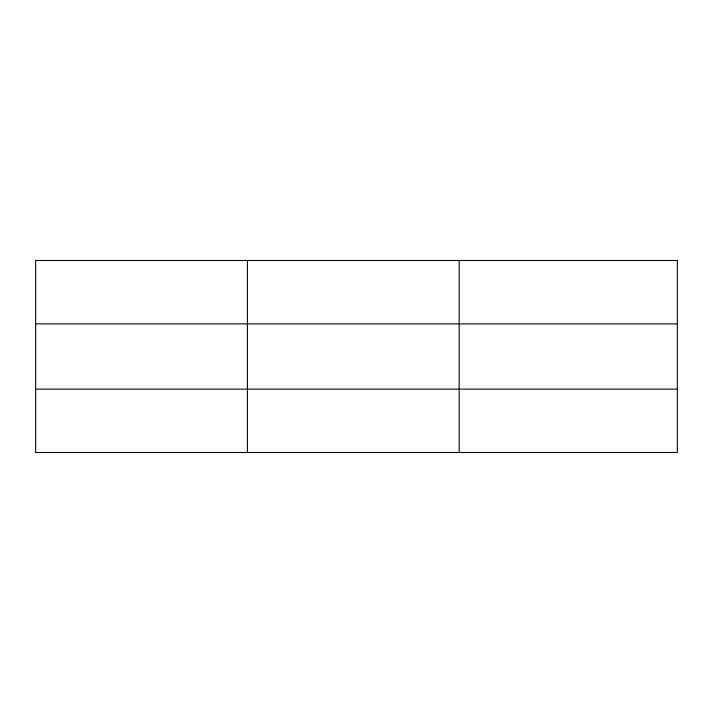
<?xml version="1.0" encoding="UTF-8"?>
<svg xmlns="http://www.w3.org/2000/svg" width="713" height="713" viewBox="0 0 713 713"><rect width="100%" height="100%" fill="white"/><g stroke="black" fill="none" stroke-linecap="round" stroke-linejoin="round"><path stroke-width="1.07" d="M247.411 452.505L247.411 260.495M459.172 452.505L459.172 260.495M35.65 323.862L677.35 323.862M35.65 389.138L677.35 389.138M677.35 260.495L677.35 452.505L35.65 452.505L35.65 260.495L677.35 260.495"/></g></svg>
